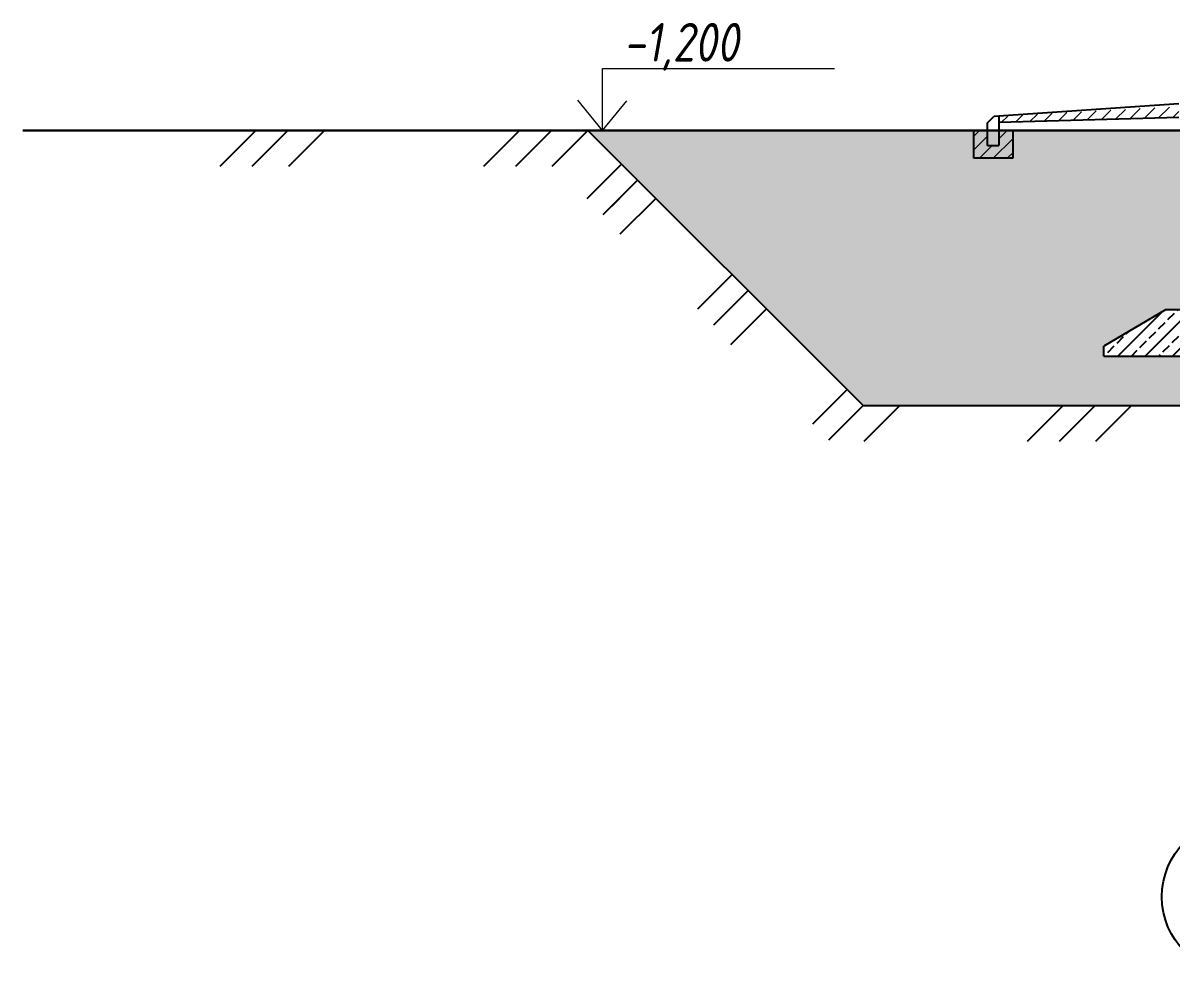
# Model space of a CAD drawing. Header units: millimetres. Extents: x -257254 to 390979, y -202328 to 355504.
# Drawn here: x 67563 to 74988, y 30517 to 36670 of the extents above; entities that cross this region are included whole.
import ezdxf
from ezdxf.enums import TextEntityAlignment as Align

# ---------------------------------------------------------------- set-up
doc = ezdxf.new("R2010")
doc.units = ezdxf.units.MM
doc.layers.get('0').update_dxf_attribs({"lineweight": 25})
doc.layers.add('RAZMER', color=250, linetype='Continuous', lineweight=13)
doc.layers.add('покрытия', color=6, linetype='Continuous', lineweight=18)
doc.layers.add('разрез', color=40, linetype='Continuous')
doc.layers.add('стены', color=7, linetype='Continuous', true_color=0xa3880f)
doc.styles.add('SIMPLEX', font='simplex.shx', dxfattribs={"width": 0.8, "oblique": 10})

msp = doc.modelspace()

# ---------------------------------------------------------------- hatches: boundary and pattern name
at = {"layer": 'разрез'}
h = msp.add_hatch(dxfattribs=at)
h.set_pattern_fill('AR-SAND', color=256, scale=7, angle=45)
h.paths.add_polyline_path([(75059.02596, 35975.34196), (71216.4015, 35975.34196), (72997.17282, 34194.57065), (89829.02595, 34194.57065), (89829.02595, 34515.34196), (89029.02595, 34515.34196), (89029.02595, 34579.73586), (89529.02595, 34815.34196), (84129.02596, 34815.34196), (84629.02596, 34579.73586), (84629.02596, 34515.34196), (83029.02596, 34515.34196), (83029.02596, 34579.73586), (83529.02596, 34815.34196), (79929.02596, 34815.34196), (80429.02596, 34579.73586), (80429.02596, 34515.34196), (78829.02596, 34515.34196), (78829.02596, 34579.73586), (79329.02596, 34815.34196), (75553.21372, 34815.34196), (75953.21372, 34579.73586), (75953.21372, 34515.34196), (74553.21372, 34515.34196), (74553.21372, 34579.73586), (74953.21372, 34815.34196), (75059.02596, 34815.34196)])
h.paths.add_polyline_path([(95629.02596, 34579.73586), (96129.02596, 34815.34196), (90129.02595, 34815.34196), (90629.02595, 34579.73586), (90629.02595, 34515.34196), (89829.02595, 34515.34196), (89829.02595, 34194.57065), (96429.02596, 34194.57065), (96429.02596, 34515.34196), (95629.02596, 34515.34196)])
h.paths.add_polyline_path([(105864.31269, 35975.34196), (105052.664, 35975.34196), (105052.664, 35775.34196), (101129.02596, 35775.34196), (101129.02596, 34815.34196), (96729.02596, 34815.34196), (97229.02596, 34579.73586), (97229.02596, 34515.34196), (96429.02596, 34515.34196), (96429.02596, 34194.57065), (104083.54137, 34194.57065)])
h = msp.add_hatch(dxfattribs=at)
h.set_pattern_fill('JIS_STN_2.5', color=256, scale=50)
h.paths.add_polyline_path([(75429.02596, 34815.34196), (74953.21372, 34815.34196), (74553.21372, 34579.73586), (74553.21372, 34515.34196), (75429.02596, 34515.34196)])
h.paths.add_polyline_path([(75553.21372, 34815.34196), (75429.02596, 34815.34196), (75429.02596, 34515.34196), (75953.21372, 34515.34196), (75953.21372, 34579.73586)])
at = {"layer": 'стены', "lineweight": 15, "transparency": 33554687}
h = msp.add_hatch(dxfattribs=at)
h.set_pattern_fill('ANSI31', color=256, scale=20)
h.set_pattern_definition([(45, (-947454.1, -1576038.75), (-44.9012806, 44.9012806), [])])
h.paths.add_polyline_path([(73712.05607, 35975.34196), (73802.05607, 35975.34196), (73802.05607, 35878.19311), (73874.05607, 35878.19311), (73874.05607, 35975.34196), (73964.05607, 35975.34196), (73964.05607, 35795.34196), (73712.05607, 35795.34196)])
h.paths.add_polyline_path([(75039.02596, 36129.90807), (75039.02596, 36058.08346), (73874.05607, 36026.67391), (73874.05607, 36067.26436)])

# ---------------------------------------------------------------- linework, layer by layer
at = {"ltscale": 50}
msp.add_circle((75429.02596, 31017.09795), 500, dxfattribs=at)
at = {"layer": 'покрытия'}
for p, q in [((71311.15408, 35975.34196), (71311.15408, 36375.34196)), ((71311.15408, 36375.34196), (72811.15408, 36375.34196)), ((71311.15408, 35975.34196), (71151.07763, 36171.07629)), ((71311.15408, 35975.34196), (71467.92447, 36165.6084))]:
    msp.add_line(p, q, dxfattribs=at)
at = {"layer": 'разрез'}
for p, q in [((67563.28221, 35975.34196), (75059.02596, 35975.34196)), ((75059.02596, 35975.34196), (67563.28221, 35975.34196)), ((69069.92215, 35975.34196), (68837.18981, 35742.60963)), ((69277.03836, 35975.34196), (69044.30603, 35742.60963)), ((69277.03836, 35975.34196), (69044.30603, 35742.60963)), ((69512.90852, 35975.34196), (69280.17618, 35742.60963)), ((70773.41513, 35975.34196), (70540.6828, 35742.60963)), ((70980.53135, 35975.34196), (70747.79901, 35742.60963)), ((70980.53135, 35975.34196), (70747.79901, 35742.60963)), ((71216.4015, 35975.34196), (70983.66917, 35742.60963)), ((72997.17282, 34194.57065), (71216.4015, 35975.34196)), ((71434.61615, 35757.12731), (71210.65668, 35533.16785)), ((71538.17426, 35653.56921), (71314.21479, 35429.60974)), ((71420.23918, 35535.63413), (71314.21479, 35429.60974)), ((71656.10934, 35535.63413), (71423.377, 35302.90179)), ((72149.61546, 35042.128), (71925.65599, 34818.16854)), ((72253.17357, 34938.5699), (72029.2141, 34714.61043)), ((72135.23849, 34820.63482), (72029.2141, 34714.61043)), ((72371.10865, 34820.63482), (72138.37631, 34587.90248)), ((74953.21372, 34815.34196), (74553.21372, 34579.73586)), ((75553.21372, 34815.34196), (74953.21372, 34815.34196)), ((74553.21372, 34515.34196), (74553.21372, 34579.73586)), ((74553.21372, 34515.34196), (75953.21372, 34515.34196)), ((72893.61471, 34298.12876), (72669.65524, 34074.16929)), ((72997.17282, 34194.57065), (72773.21335, 33970.61118)), ((72997.17282, 34194.57065), (72773.21335, 33970.61118)), ((72997.17282, 34194.57065), (104083.54137, 34194.57065)), ((73233.04297, 34194.57065), (73000.31063, 33961.83831)), ((74290.0566, 34194.57065), (74057.32426, 33961.83831)), ((74497.17282, 34194.57065), (74264.44048, 33961.83831)), ((74497.17282, 34194.57065), (74264.44048, 33961.83831)), ((74733.04297, 34194.57065), (74500.31063, 33961.83831))]:
    msp.add_line(p, q, dxfattribs=at)
at = {"layer": 'стены'}
for p, q in [((75039.02596, 36146.99364), (73843.04157, 36065.09562)), ((73802.05607, 36024.11012), (73843.04157, 36065.09562)), ((73802.05607, 35878.19311), (73802.05607, 36024.11012)), ((73874.05607, 36067.26436), (73874.05607, 35878.19311)), ((75039.02596, 36058.08346), (73874.05607, 36026.67391)), ((73712.05607, 35795.34196), (73712.05607, 35975.34196)), ((73802.05607, 35975.34196), (73712.05607, 35975.34196)), ((73964.05607, 35975.34196), (73874.05607, 35975.34196)), ((73964.05607, 35975.34196), (73964.05607, 35795.34196)), ((73802.05607, 35878.19311), (73874.05607, 35878.19311)), ((73964.05607, 35795.34196), (73712.05607, 35795.34196))]:
    msp.add_line(p, q, dxfattribs=at)
at = {"layer": 'стены', "lineweight": 15}
for p, q in [((74648.90717, 35975.34196), (73874.05607, 35975.34196)), ((74769.90279, 35975.34196), (74589.90279, 35975.34196))]:
    msp.add_line(p, q, dxfattribs=at)

# ---------------------------------------------------------------- texts
at = {"layer": 'RAZMER', "color": 0, "style": 'SIMPLEX', "oblique": 10, "width": 0.8}
msp.add_text('-1,200', height=250, dxfattribs=at).set_placement((71447.4278, 36345.49298), align=Align.BOTTOM_LEFT)

doc.saveas('drawing.dxf')
